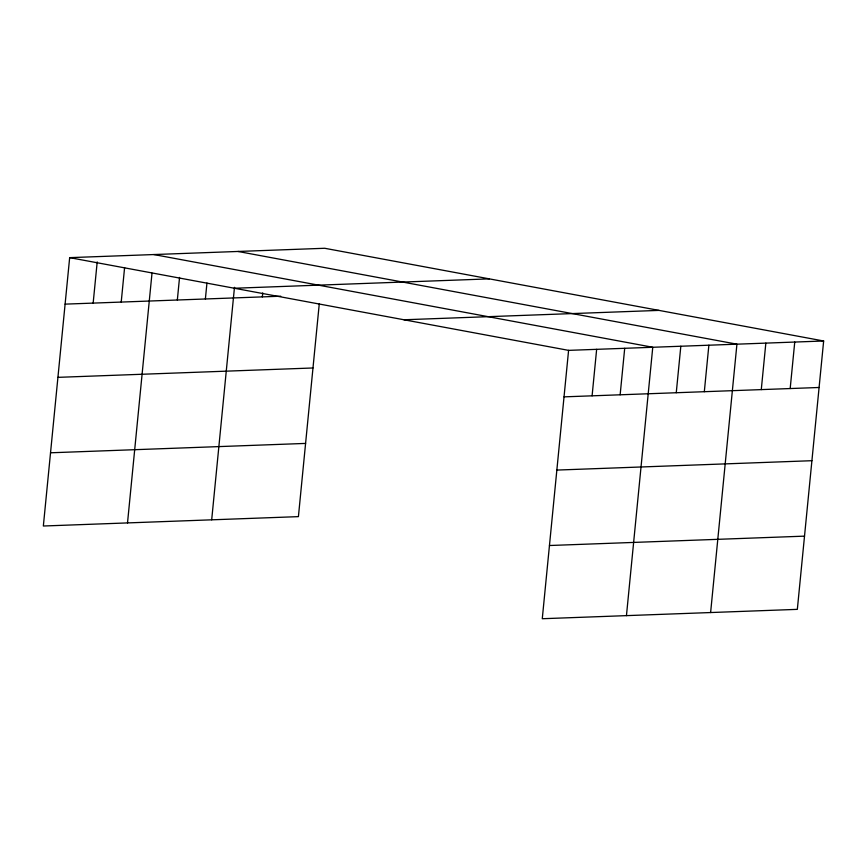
<?xml version="1.0" encoding="UTF-8"?>
<svg xmlns="http://www.w3.org/2000/svg" width="867" height="867" viewBox="0 0 867 867"><rect width="100%" height="100%" fill="white"/><g stroke="black" fill="none" stroke-linecap="round" stroke-linejoin="round"><path stroke-width="1.3" d="M823.65 340.991L568.589 350.366L542.276 618.724L797.337 609.36L823.65 340.991L324.724 248.276L69.663 257.64L43.35 526.009L298.411 516.634L319.262 303.916M93.159 303.103L97.202 261.932M121.217 302.074L124.599 267.535M127.514 522.92L152.007 273.148M177.334 300.015L179.545 277.429M205.381 298.985L206.953 283.043M211.689 519.821L234.48 287.324M262.343 296.893L262.734 292.905M592.096 395.829L596.648 349.336M620.143 394.799L624.706 348.306M626.451 615.635L652.764 347.266L153.827 254.551M676.26 392.729L680.823 346.236M704.318 391.7L708.87 345.207M710.615 612.546L736.928 344.177L238.002 251.463M761.28 389.608L765.843 343.115M790.184 388.546L794.746 342.053M234.307 288.245L489.367 278.871M65.101 304.133L280.745 296.211M403.946 319.771L659.007 310.397M57.926 377.351L312.976 367.976M564.038 396.858L819.087 387.484M50.524 452.791L305.585 443.416M556.852 470.077L811.913 460.702M549.461 545.516L804.511 536.142M69.663 257.64L568.589 350.366"/></g></svg>
